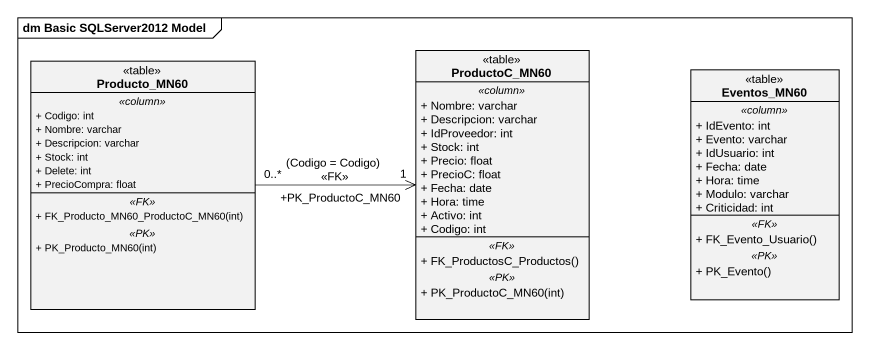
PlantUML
@startuml
mainframe dm Basic SQLServer2012 Model
hide circle
hide empty members
skinparam classAttributeIconSize 0
class Producto_MN60 <<table>> {
  .. <<column>> ..
  + Codigo: int
  + Nombre: varchar
  + Descripcion: varchar
  + Stock: int
  + Delete: int
  + PrecioCompra: float
  .. <<FK>> ..
  + FK_Producto_MN60_ProductoC_MN60(int)
  .. <<PK>> ..
  + PK_Producto_MN60(int)
}
class ProductoC_MN60 <<table>> {
  .. <<column>> ..
  + Nombre: varchar
  + Descripcion: varchar
  + IdProveedor: int
  + Stock: int
  + Precio: float
  + PrecioC: float
  + Fecha: date
  + Hora: time
  + Activo: int
  + Codigo: int
  .. <<FK>> ..
  + FK_ProductosC_Productos()
  .. <<PK>> ..
  + PK_ProductoC_MN60(int)
}
class Eventos_MN60 <<table>> {
  .. <<column>> ..
  + IdEvento: int
  + Evento: varchar
  + IdUsuario: int
  + Fecha: date
  + Hora: time
  + Modulo: varchar
  + Criticidad: int
  .. <<FK>> ..
  + FK_Evento_Usuario()
  .. <<PK>> ..
  + PK_Evento()
}
Producto_MN60 "0..*" -right-> "+PK_ProductoC_MN60\n1" ProductoC_MN60 : (Codigo = Codigo)\n<<FK>>
@enduml
